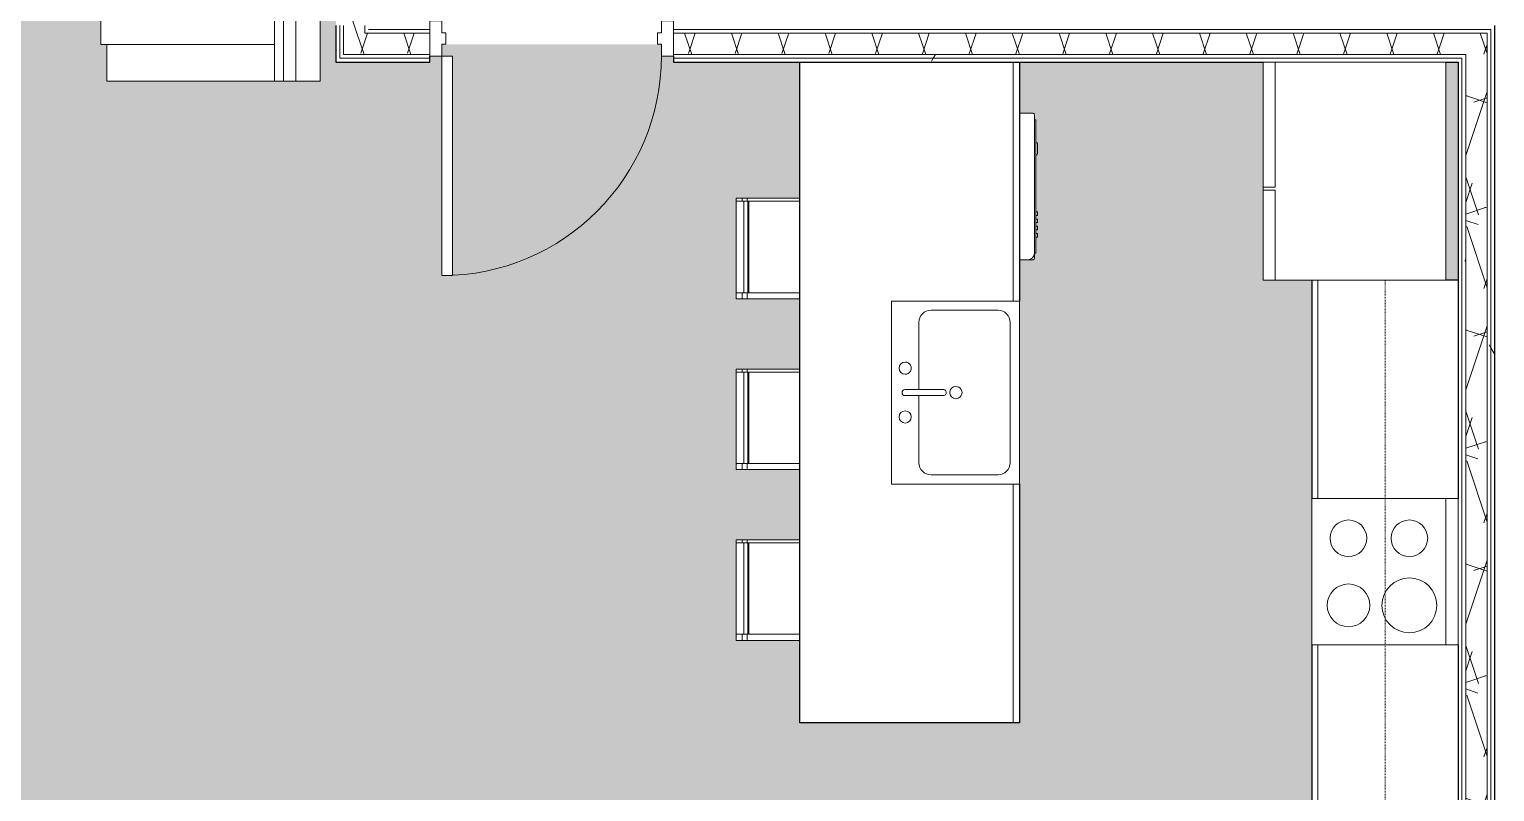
# Model space of a CAD drawing. Header units: inches. Extents: x -4830 to -235, y 9551 to 12852.
# Drawn here: x -3718.4 to -3478, y 11253.2 to 11378.2 of the extents above; entities that cross this region are included whole.
import ezdxf

# ---------------------------------------------------------------- set-up
doc = ezdxf.new("R2010")
doc.units = ezdxf.units.IN
doc.header["$MEASUREMENT"] = 0
doc.linetypes.add('Dash', pattern=[0.25, 0.125, -0.125])
for name, color, linetype, lineweight in [('0-1', 7, 'Continuous', 5), ('0-2', 7, 'Continuous', 9), ('0-3', 8, 'Continuous', 9), ('A-AREA-PATT-3', 41, 'Continuous', 9), ('A-DOOR-1', 7, 'Continuous', 9), ('A-DOOR-2', 50, 'Continuous', 13), ('A-DOOR-FRAM-1', 50, 'Continuous', 13), ('A-WALL-2', 7, 'Continuous', 9), ('A-WALL-PATT-1', 7, 'Continuous', 9), ('A-WALL-PATT-3', 253, 'Continuous', 9), ('I-FURN', 30, 'Continuous', 9), ('I-FURN-1', 7, 'Continuous', 9), ('I-WALL-1', 250, 'Continuous', 25), ('P-SANR-FIXT-1', 7, 'Continuous', 9), ('Q-CASE-1', 250, 'Continuous', 25), ('Q-CASE-2', 7, 'Continuous', 9), ('Q-CASE-HDLN-1', 7, 'Dash', 9), ('Q-SPCQ-1', 7, 'Continuous', 9)]:
    doc.layers.add(name, color=color, linetype=linetype, lineweight=lineweight)
pattern_1 = [(0, (0, 0), (61.44, 15.36), [2.534, -43.546, 2.534, -43.546, -245.76]), (0, (0, 0), (61.44, 15.36), [-92.16, 2.534, -89.626, 2.534, -43.546, -107.52]), (0, (0, 0), (61.44, 15.36), [-230.4, 2.534, -28.186, 2.534, -74.266]), (120, (23.04, 7.68), (-44.02215, 45.5286), [2.534, -43.546, 2.534, -43.546, -245.76]), (120, (23.04, 7.68), (-44.02215, 45.5286), [-92.16, 2.534, -89.626, 2.534, -43.546, -107.52]), (120, (23.04, 7.68), (-44.02215, 45.5286), [-230.4, 2.534, -28.186, 2.534, -74.266]), (240, (30.72, 38.4), (-17.41785, -60.8886), [2.534, -43.546, 2.534, -43.546, -245.76]), (240, (30.72, 38.4), (-17.41785, -60.8886), [-92.16, 2.534, -89.626, 2.534, -43.546, -107.52]), (240, (30.72, 38.4), (-17.41785, -60.8886), [-230.4, 2.534, -28.186, 2.534, -74.266])]
pattern_2 = [(161.57, (0.96, 0.96), (-7.6802237, -0.0009796), [0, -54.643, 6.067, 0]), (18.43, (-0.96, 0.96), (-7.6802237, 0.0009796), [0, -54.643, 6.067, 0]), (108.43, (0.96, 0.96), (3.8382953, -19.2013653), [18.211, -42.499]), (71.57, (-0.96, 0.96), (3.8382953, 19.2013653), [18.211, -42.499])]

# ---------------------------------------------------------------- blocks, each defined once
blk = doc.blocks.new('Refrigerator_-_Side-by-Side_6047 - 36_ X 30_-1372843-FLOOR PLAN - 3RD FLOOR')
at = {"layer": 'Q-SPCQ-1'}
for p, q in [((-17.88, 15.58), (17.87, 15.58)), ((-17.88, -14.42), (-17.88, 15.58)), ((-17.88, 15.58), (-3.13, 15.58)), ((-17.88, 15.58), (-17.88, 13.58)), ((-3.13, 13.58), (-3.13, 15.58)), ((-2.63, 15.58), (17.87, 15.58)), ((-2.63, 15.58), (-2.63, 13.58)), ((17.87, 15.58), (17.87, -14.42)), ((17.87, 13.58), (17.87, 15.58)), ((-3.13, 13.58), (-17.88, 13.58)), ((17.87, 13.58), (-2.63, 13.58)), ((17.87, -14.42), (-17.88, -14.42))]:
    blk.add_line(p, q, dxfattribs=at)
blk = doc.blocks.new('OD_CW_Base Cabinet - OD_CW_Base Cabinet-1913026-FLOOR PLAN - 3RD FLOOR')
at = {"layer": 'Q-CASE-1'}
for p, q in [((0.74, 24), (0.74, 22)), ((0.74, 0), (36.56, 0)), ((60.56, 0), (96.39, 0))]:
    blk.add_line(p, q, dxfattribs=at)
at = {"layer": 'Q-CASE-2'}
for p, q in [((0.74, 22), (0.74, 24)), ((0.74, 1), (36.56, 1)), ((36.56, 1), (0.74, 1)), ((36.56, 0), (0.74, 0)), ((60.56, 1), (96.39, 1)), ((96.39, 1), (60.56, 1)), ((96.39, 0), (60.56, 0))]:
    blk.add_line(p, q, dxfattribs=at)
blk = doc.blocks.new('Sink Kitchen-Single - 30_ x 21_-1372827-FLOOR PLAN - 3RD FLOOR')
at = {"layer": 'P-SANR-FIXT-1'}
for p, q in [((-14.38, 10.41), (15.62, 10.41)), ((-14.38, -10.59), (-14.38, 10.41)), ((15.62, 10.41), (15.62, -10.59)), ((-10.88, 8.91), (12.12, 8.91)), ((-12.88, -4.09), (-12.88, 6.91)), ((14.12, 6.91), (14.12, -4.09)), ((0.12, -8.34), (0.12, -2.09)), ((1.12, -8.34), (1.12, -2.09)), ((0.12, -6.09), (-10.88, -6.09)), ((12.12, -6.09), (1.12, -6.09)), ((15.62, -10.59), (-14.38, -10.59))]:
    blk.add_line(p, q, dxfattribs=at)
for centre, radius, start, end in [((-10.88, 6.91), 2, 90, 180), ((12.12, 6.91), 2, 360, 90), ((0.62, 0), 1, 360, 180), ((0.62, 0), 1, 180, 0), ((0.62, -2.09), 0.5, 360, 180), ((-10.88, -4.09), 2, 180, 270), ((12.12, -4.09), 2, 270, 0), ((-3.38, -8.34), 1, 360, 180), ((-3.38, -8.34), 1, 180, 0), ((0.62, -8.34), 0.5, 180, 0), ((4.62, -8.34), 1, 0, 180), ((4.62, -8.34), 1, 180, 0)]:
    blk.add_arc(centre, radius, start, end, dxfattribs=at)
blk = doc.blocks.new('OD_CW_Upper Cabinet - OD_CW_Upper Cabinet-1912994-FLOOR PLAN - 3RD FLOOR')
at = {"layer": 'Q-CASE-HDLN-1'}
for p, q in [((0.74, -24), (0.74, -12)), ((0.74, -12), (96.39, -12)), ((96.39, -12), (96.39, -24)), ((96.39, -24), (0.74, -24))]:
    blk.add_line(p, q, dxfattribs=at)
blk = doc.blocks.new('Dishwasher_15404 - 34_ counter-V3-FLOOR PLAN - 3RD FLOOR')
at = {"layer": 'Q-SPCQ-1'}
for p, q in [((26.68, 0), (24.39, 0)), ((26.87, -22.93), (26.87, -0.2)), ((27.12, -1.09), (26.87, -1.09)), ((27.12, -1.09), (27.12, -22.91)), ((27.37, -4.82), (27.12, -4.82)), ((27.12, -6.79), (27.37, -6.79)), ((27.37, -4.96), (27.37, -5.81)), ((27.37, -5.81), (27.37, -6.66)), ((27.37, -16.15), (27.12, -16.15)), ((27.12, -16.74), (27.37, -16.74)), ((27.37, -16.15), (27.37, -16.74)), ((27.37, -17.33), (27.12, -17.33)), ((27.12, -17.92), (27.37, -17.92)), ((27.37, -18.51), (27.12, -18.51)), ((27.12, -19.1), (27.37, -19.1)), ((27.37, -17.33), (27.37, -17.92)), ((27.37, -18.51), (27.37, -19.1)), ((27.37, -19.69), (27.12, -19.69)), ((27.12, -20.28), (27.37, -20.28)), ((27.37, -19.69), (27.37, -20.28)), ((24.39, -24), (25.8, -24)), ((25.8, -24), (26.68, -24)), ((27.12, -22.91), (26.87, -22.91)), ((26.87, -23.8), (26.87, -22.93))]:
    blk.add_line(p, q, dxfattribs=at)
for centre, radius, start, end in [((26.68, -0.2), 0.197, 360, 90), ((26.68, -0.2), 0.197, 15, 75), ((25.8, -22.93), 1.07, 270, 0), ((26.68, -23.8), 0.197, 270, 0)]:
    blk.add_arc(centre, radius, start, end, dxfattribs=at)
blk = doc.blocks.new('Bar_Stool_6722_1_ - Bar_Stool_6722_1_-V4-FLOOR PLAN - 3RD FLOOR')
at = {"layer": 'I-FURN-1'}
for p, q in [((1, 0), (0, 0)), ((0, 0), (0, -0.98)), ((0, -0.98), (1, -0.98)), ((0, -0.98), (0, -1.78)), ((0, -1.78), (1, -1.78)), ((0, -10.45), (0, -1.78)), ((1, -1.24), (1, 0)), ((16, 0), (1, 0)), ((1, -1.91), (1, -1.24)), ((16, -1.24), (1, -1.24)), ((1, -1.91), (16, -1.91)), ((1, -2.03), (1, -1.91)), ((1, -10.45), (1, -2.03)), ((1, -2.03), (16, -2.03)), ((16.5, 0), (16, 0)), ((16, 0), (16, -1.24)), ((16, -0.98), (16.5, -0.98)), ((16, -1.24), (16, -1.91)), ((16, -1.78), (16.5, -1.78)), ((16, -1.91), (16, -2.03)), ((16, -2.03), (16, -10.45)), ((16.5, -0.98), (16.5, 0)), ((16.5, -1.78), (16.5, -0.98)), ((16.5, -1.78), (16.5, -10.45))]:
    blk.add_line(p, q, dxfattribs=at)
blk = doc.blocks.new('OD_CW_Base Cabinet - OD_CW_Base Cabinet-1913094-FLOOR PLAN - 3RD FLOOR')
at = {"layer": 'Q-CASE-1'}
for p, q in [((0.74, 12), (39.92, 12)), ((69.92, 12), (109.11, 12)), ((109.11, 12), (109.11, -24)), ((109.11, -24), (0.74, -24))]:
    blk.add_line(p, q, dxfattribs=at)
at = {"layer": 'Q-CASE-2'}
for p, q in [((0.74, 12), (39.92, 12)), ((39.92, 11), (0.74, 11)), ((0.74, 11), (39.92, 11)), ((69.92, 12), (109.11, 12)), ((109.11, 11), (69.92, 11)), ((69.92, 11), (109.11, 11)), ((109.11, 12), (109.11, 11)), ((109.11, 11), (109.11, -24)), ((109.11, -24), (0.74, -24))]:
    blk.add_line(p, q, dxfattribs=at)
blk = doc.blocks.new('Range - 24_ x 24_-1372826-FLOOR PLAN - 3RD FLOOR')
at = {"layer": 'Q-SPCQ-1'}
for p, q in [((0, 0), (24, 0)), ((0, -24), (0, 0)), ((24, 0), (24, -24)), ((0, -22), (24, -22)), ((24, -24), (0, -24))]:
    blk.add_line(p, q, dxfattribs=at)
for centre, radius, start, end in [((6.5, -6), 3.5, 360, 180), ((17.5, -6), 3, 360, 180), ((6.5, -6), 3.5, 180, 0), ((17.5, -6), 3, 180, 0), ((6.5, -16), 4.5, 360, 180), ((17.5, -16), 3, 360, 180), ((6.5, -16), 4.5, 180, 0), ((17.5, -16), 3, 180, 0)]:
    blk.add_arc(centre, radius, start, end, dxfattribs=at)
blk = doc.blocks.new('Couch-Both_Arms-Generic - 2-1352635-FLOOR PLAN - 3RD FLOOR')
at = {"layer": 'I-FURN'}
for p, q in [((-24, 13.5), (24, 13.5)), ((24, 13.5), (-24, 13.5)), ((-24, 13.5), (-24, 10)), ((24, 10), (24, 13.5)), ((-24, 11.5), (24, 11.5)), ((-24, 10), (-24, -17.5)), ((-24, 10), (24, 10)), ((-18, -17.5), (-18, 10)), ((18, 10), (18, -17.5)), ((24, -17.5), (24, 10)), ((-24, -17.5), (-18, -17.5)), ((-18, -17.5), (-18, -18.5)), ((-18, -18.5), (18, -18.5)), ((18, -18.5), (18, -17.5)), ((18, -17.5), (24, -17.5))]:
    blk.add_line(p, q, dxfattribs=at)
at = {"layer": 'I-FURN-1'}
for p, q in [((24, 17.5), (-24, 17.5)), ((-24, 17.5), (-24, 13.5)), ((24, 13.5), (24, 17.5))]:
    blk.add_line(p, q, dxfattribs=at)
blk = doc.blocks.new('CTR - 1st Phase - Unit Layouts_rvt-1-FLOOR PLAN - 3RD FLOOR')
at = {"layer": '0-2'}
for name, p, rotation in [('Couch-Both_Arms-Generic - 2-1352635-FLOOR PLAN - 3RD FLOOR', (-3688.22, 11393.66), 269.9999999999752), ('OD_CW_Base Cabinet - OD_CW_Base Cabinet-1913094-FLOOR PLAN - 3RD FLOOR', (-3567.97, 11373.53), 269.9999999999995), ('Refrigerator_-_Side-by-Side_6047 - 36_ X 30_-1372843-FLOOR PLAN - 3RD FLOOR', (-3500.4, 11354.91), 90.00000000000271), ('Bar_Stool_6722_1_ - Bar_Stool_6722_1_-V4-FLOOR PLAN - 3RD FLOOR', (-3602.42, 11333.96), 90.00000000000895), ('OD_CW_Base Cabinet - OD_CW_Base Cabinet-1913026-FLOOR PLAN - 3RD FLOOR', (-3507.97, 11337.78), 270.0000000000008), ('OD_CW_Upper Cabinet - OD_CW_Upper Cabinet-1912994-FLOOR PLAN - 3RD FLOOR', (-3507.97, 11240.65), 90.00000000000357), ('Sink Kitchen-Single - 30_ x 21_-1372827-FLOOR PLAN - 3RD FLOOR', (-3566.38, 11319.22), 270.0000000000025), ('Bar_Stool_6722_1_ - Bar_Stool_6722_1_-V4-FLOOR PLAN - 3RD FLOOR', (-3602.42, 11305.96), 90.00000000000895), ('Range - 24_ x 24_-1372826-FLOOR PLAN - 3RD FLOOR', (-3507.97, 11277.21), 89.99999999999402), ('Bar_Stool_6722_1_ - Bar_Stool_6722_1_-V4-FLOOR PLAN - 3RD FLOOR', (-3602.42, 11277.96), 90.00000000000895)]:
    blk.add_blockref(name, p, dxfattribs=dict(at, rotation=rotation))
blk.add_blockref('Dishwasher_15404 - 34_ counter-V3-FLOOR PLAN - 3RD FLOOR', (-3580.37, 11364.39), dxfattribs=at)
blk = doc.blocks.new('HOLLOW METAL - UNIT DOOR-1759293-FLOOR PLAN - 3RD FLOOR')
at = {"layer": 'A-DOOR-1'}
blk.add_arc((18, 2.25), 36, 90, 180, dxfattribs=at)
at = {"layer": 'A-DOOR-2'}
for p, q in [((18, 38.25), (16.25, 38.25)), ((16.25, 38.25), (16.25, 2.25)), ((18, 2.25), (18, 38.25)), ((16.25, 2.25), (18, 2.25))]:
    blk.add_line(p, q, dxfattribs=at)
at = {"layer": 'A-DOOR-FRAM-1'}
for p, q in [((-18, 2.25), (-20, 2.25)), ((-20, 2.25), (-20, -3.5)), ((-18, 0.3125), (-18, 2.25)), ((-17.375, 0.3125), (-18, 0.3125)), ((-17.375, -1.5625), (-17.375, 0.3125)), ((18, 0.3125), (17.375, 0.3125)), ((17.375, 0.3125), (17.375, -1.5625)), ((18, 2.25), (18, 0.3125)), ((20, 2.25), (18, 2.25)), ((20, -3.5), (20, 2.25)), ((-18, -3.5), (-18, -1.5625)), ((-18, -1.5625), (-17.375, -1.5625)), ((17.375, -1.5625), (18, -1.5625)), ((18, -1.5625), (18, -3.5)), ((-20, -3.5), (-18, -3.5)), ((18, -3.5), (20, -3.5))]:
    blk.add_line(p, q, dxfattribs=at)
blk = doc.blocks.new('CTR - 1st Phase - Common Walls_rvt-1-FLOOR PLAN - 3RD FLOOR')
at = {"layer": 'A-AREA-PATT-3'}
h = blk.add_hatch(color=256, dxfattribs=at)
h.paths.add_polyline_path([(-3650.72, 11373.79), (-3648.97, 11373.79), (-3648.97, 11337.79), (-3650.72, 11337.79), (-3650.72, 11373.41)], flags=0)
h.paths.add_polyline_path([(-3851.85, 11129.19), (-3795.96, 11129.19), (-3795.96, 11209.19), (-3717.96, 11209.19), (-3717.96, 11129.19), (-3653.21, 11129.19), (-3653.21, 11130.94), (-3648.46, 11130.94), (-3648.46, 11129.19), (-3608.96, 11129.19), (-3608.96, 11153.19), (-3555.1, 11153.19), (-3555.1, 11129.19), (-3547.07, 11129.19), (-3547.07, 11136.92), (-3546.95, 11137.88), (-3546.58, 11138.78), (-3545.98, 11139.55), (-3545.21, 11140.14), (-3544.31, 11140.51), (-3542.72, 11140.64), (-3541.96, 11140.64), (-3542.31, 11143.67), (-3543.5, 11144.67), (-3544.07, 11145.67), (-3544.42, 11147.18), (-3544.6, 11148.67), (-3544.42, 11150.66), (-3543.89, 11152.67), (-3543.16, 11154.67), (-3542.23, 11156.67), (-3540.84, 11158.67), (-3539.84, 11159.67), (-3538.97, 11160.17), (-3537.6, 11160.67), (-3536.6, 11160.67), (-3535.22, 11160.17), (-3534.36, 11159.67), (-3533.36, 11158.67), (-3531.97, 11156.67), (-3531.04, 11154.67), (-3530.31, 11152.67), (-3529.77, 11150.66), (-3529.6, 11148.67), (-3529.77, 11147.18), (-3529.86, 11146.67), (-3530.13, 11145.67), (-3530.7, 11144.67), (-3531.89, 11143.67), (-3532.24, 11140.64), (-3530.42, 11140.59), (-3529.77, 11140.47), (-3528.99, 11140.14), (-3528.21, 11139.55), (-3527.62, 11138.78), (-3527.25, 11137.88), (-3527.12, 11136.92), (-3527.12, 11129.19), (-3521.1, 11129.19), (-3521.1, 11134.86), (-3516.35, 11134.86), (-3516.35, 11129.19), (-3483.97, 11129.19), (-3483.97, 11158.48), (-3516.35, 11158.48), (-3516.35, 11154.86), (-3521.1, 11154.86), (-3521.1, 11163.23), (-3483.97, 11163.23), (-3483.97, 11199.23), (-3609.72, 11199.23), (-3609.72, 11203.98), (-3521.12, 11203.98), (-3521.12, 11206.01), (-3516.37, 11206.01), (-3516.37, 11203.98), (-3483.97, 11203.98), (-3483.97, 11236.64), (-3516.37, 11236.64), (-3516.37, 11236.01), (-3521.12, 11236.01), (-3521.12, 11241.39), (-3507.97, 11241.39), (-3507.97, 11337.04), (-3515.97, 11337.04), (-3515.97, 11372.79), (-3555.97, 11372.79), (-3555.97, 11364.39), (-3553.69, 11364.39), (-3553.49, 11364.19), (-3553.49, 11363.29), (-3553.24, 11363.29), (-3553.24, 11359.43), (-3552.99, 11359.43), (-3552.99, 11357.73), (-3553.24, 11357.73), (-3553.24, 11348.24), (-3552.99, 11348.24), (-3552.99, 11347.65), (-3553.24, 11347.65), (-3553.24, 11347.06), (-3552.99, 11347.06), (-3552.99, 11346.46), (-3553.24, 11346.46), (-3553.24, 11345.87), (-3552.99, 11345.87), (-3552.99, 11345.28), (-3553.24, 11345.28), (-3553.24, 11344.69), (-3552.99, 11344.69), (-3552.99, 11344.1), (-3553.24, 11344.1), (-3553.24, 11341.48), (-3553.49, 11341.46), (-3553.55, 11340.53), (-3553.69, 11340.39), (-3555.97, 11340.39), (-3555.97, 11264.42), (-3591.97, 11264.42), (-3591.97, 11277.96), (-3602.42, 11277.96), (-3602.38, 11294.46), (-3591.97, 11294.46), (-3591.97, 11305.96), (-3602.42, 11305.96), (-3602.38, 11322.46), (-3591.97, 11322.46), (-3591.97, 11333.96), (-3602.42, 11333.96), (-3602.42, 11350.46), (-3591.97, 11350.46), (-3591.97, 11372.79), (-3612.72, 11372.79), (-3612.72, 11373.79), (-3614.72, 11373.79), (-3614.72, 11375.73), (-3650.72, 11375.73), (-3650.72, 11373.79), (-3652.72, 11373.79), (-3652.72, 11372.79), (-3668.12, 11372.79), (-3668.12, 11430.61), (-3722.28, 11430.61), (-3722.28, 11414.61), (-3740.28, 11414.61), (-3740.28, 11418.61), (-3776.28, 11418.61), (-3776.28, 11414.61), (-3794.28, 11414.61), (-3794.28, 11430.61), (-3820.72, 11430.61), (-3820.72, 11436.8), (-3822.2, 11436.8), (-3822.2, 11424.76), (-3851.85, 11424.76), (-3851.85, 11394.61), (-3855.22, 11394.61), (-3855.22, 11356.59), (-3851.85, 11356.59), (-3851.85, 11317.81), (-3855.22, 11317.81), (-3855.22, 11279.79), (-3851.85, 11279.79), (-3851.85, 11249.94), (-3723.96, 11249.94), (-3723.96, 11245.19), (-3851.85, 11245.19), (-3851.85, 11241.01), (-3855.72, 11241.01), (-3855.72, 11239.01), (-3856.29, 11239.01), (-3856.29, 11204.99), (-3855.72, 11204.99), (-3855.72, 11202.99), (-3854.47, 11202.99), (-3854.47, 11206.27), (-3826.32, 11206.27), (-3826.32, 11207.56), (-3821.57, 11207.56), (-3821.57, 11201.52), (-3854.47, 11201.52), (-3854.47, 11202.61), (-3855.22, 11202.61), (-3855.22, 11164.59), (-3851.85, 11164.59), (-3851.85, 11131.98)], flags=0)
h.paths.add_polyline_path([(-3716.03, 11129.69), (-3716.03, 11147.69), (-3698.03, 11147.69), (-3698.03, 11129.69), (-3706.02, 11129.69)], flags=0)
h.paths.add_polyline_path([(-3816.97, 11129.69), (-3817.96, 11129.69), (-3817.96, 11147.69), (-3799.96, 11147.69), (-3799.96, 11129.69), (-3811.39, 11129.69)], flags=0)
h.paths.add_polyline_path([(-3648.46, 11164.94), (-3649.34, 11164.94), (-3649.34, 11200.94), (-3652.34, 11200.94), (-3652.34, 11164.94), (-3653.21, 11164.94), (-3653.21, 11171.19), (-3681.96, 11171.19), (-3681.96, 11188.86), (-3682.71, 11188.86), (-3682.71, 11191.36), (-3681.96, 11191.36), (-3681.96, 11216.61), (-3680.59, 11216.61), (-3680.59, 11239.61), (-3681.96, 11239.61), (-3681.96, 11239.86), (-3682.71, 11239.86), (-3682.71, 11242.36), (-3681.96, 11242.36), (-3681.96, 11245.19), (-3687.96, 11245.19), (-3687.96, 11249.94), (-3648.46, 11249.94), (-3648.38, 11203.98), (-3645.72, 11203.98), (-3645.72, 11199.23), (-3648.46, 11199.23), (-3648.46, 11171.81)], flags=0)
h.paths.add_polyline_path([(-3653.21, 11175.94), (-3653.21, 11245.19), (-3677.21, 11245.19), (-3677.21, 11242.36), (-3676.46, 11242.32), (-3676.46, 11239.86), (-3677.21, 11239.86), (-3677.21, 11239.61), (-3679.21, 11239.61), (-3679.21, 11214.61), (-3680.59, 11214.61), (-3680.59, 11191.61), (-3677.21, 11191.61), (-3677.21, 11191.36), (-3676.46, 11191.36), (-3676.46, 11188.86), (-3677.21, 11188.86), (-3677.21, 11175.94)], flags=0)
h.paths.add_polyline_path([(-3485.75, 11207.11), (-3511.75, 11207.11), (-3511.75, 11232.11), (-3485.75, 11232.11), (-3485.75, 11213.49)], flags=0)
h.paths.add_polyline_path([(-3828.22, 11208.31), (-3853.47, 11208.31), (-3853.47, 11236.31), (-3828.22, 11236.31), (-3828.22, 11218.13), (-3827.72, 11218.06), (-3827.72, 11218), (-3828.22, 11218), (-3828.22, 11216.72)], flags=0)
h.paths.add_polyline_path([(-3826.32, 11237.56), (-3826.32, 11243.04), (-3821.57, 11243.04), (-3821.57, 11237.56), (-3825.7, 11237.56)], flags=0)
h.paths.add_polyline_path([(-3719.79, 11330.34), (-3803.79, 11330.34), (-3803.79, 11365.34), (-3797.79, 11365.34), (-3797.79, 11366.34), (-3725.79, 11366.34), (-3725.79, 11365.34), (-3719.79, 11365.34), (-3719.79, 11334.34)], flags=0)
h.paths.add_polyline_path([(-3483.97, 11337.04), (-3483.97, 11372.79), (-3485.97, 11372.79), (-3485.97, 11337.04)], flags=0)
h.paths.add_polyline_path([(-3692.6, 11369.66), (-3705.72, 11369.66), (-3705.72, 11375.66), (-3706.72, 11375.66), (-3706.72, 11411.66), (-3705.72, 11411.66), (-3705.72, 11417.66), (-3670.72, 11417.66), (-3670.72, 11369.66), (-3678.22, 11369.66)], flags=0)
h.paths.add_polyline_path([(-3843.59, 11369.66), (-3850.85, 11369.66), (-3850.85, 11417.66), (-3815.85, 11417.66), (-3815.85, 11411.66), (-3814.85, 11411.66), (-3814.85, 11375.66), (-3815.85, 11375.66), (-3815.85, 11369.66), (-3843.35, 11369.66)], flags=0)
at = {"layer": 'A-WALL-PATT-1'}
h = blk.add_hatch(dxfattribs=at)
h.set_pattern_fill('FP_1', color=256, style=0, pattern_type=2)
h.set_pattern_definition(pattern_1)
h.paths.add_polyline_path([(-3479.2, 11027.81), (-3478.6, 11027.81), (-3478.6, 11377.54), (-3479.22, 11377.54), (-3479.22, 11027.81)], flags=0)
h = blk.add_hatch(dxfattribs=at)
h.set_pattern_fill('FP_1', color=256, style=0, pattern_type=2)
h.set_pattern_definition(pattern_1)
h.paths.add_polyline_path([(-3477.97, 11027.19), (-3477.97, 11378.16), (-3478.6, 11378.16), (-3478.6, 11027.19)], flags=0)
h = blk.add_hatch(dxfattribs=at)
h.set_pattern_fill('FP_1', color=256, style=0, pattern_type=2)
h.set_pattern_definition(pattern_1)
h.paths.add_polyline_path([(-3555.97, 11373.41), (-3482.72, 11373.41), (-3482.72, 11374.04), (-3612.72, 11374.04), (-3612.72, 11373.41), (-3556.97, 11373.41)], flags=0)
h.paths.add_polyline_path([(-3666.87, 11373.41), (-3652.72, 11373.41), (-3652.72, 11374.04), (-3667.5, 11374.04), (-3667.5, 11373.41)], flags=0)
h = blk.add_hatch(dxfattribs=at)
h.set_pattern_fill('FP_1', color=256, style=0, pattern_type=2)
h.set_pattern_definition(pattern_1)
h.paths.add_polyline_path([(-3612.72, 11372.79), (-3483.35, 11372.79), (-3483.35, 11373.41), (-3612.72, 11373.41)], flags=0)
h.paths.add_polyline_path([(-3653.34, 11372.79), (-3652.72, 11372.79), (-3652.72, 11373.41), (-3668.12, 11373.41), (-3668.12, 11372.79), (-3663.37, 11372.79)], flags=0)
h = blk.add_hatch(dxfattribs=at)
h.set_pattern_fill('FP_1', color=256, style=0, pattern_type=2)
h.set_pattern_definition(pattern_1)
h.paths.add_polyline_path([(-3483.35, 11032.56), (-3483.35, 11123.81), (-3483.97, 11123.81), (-3483.97, 11032.56)], flags=0)
h.paths.add_polyline_path([(-3483.97, 11128.56), (-3483.35, 11128.57), (-3483.35, 11199.86), (-3483.97, 11199.86), (-3483.97, 11129.19)], flags=0)
h.paths.add_polyline_path([(-3483.35, 11199.92), (-3483.35, 11372.79), (-3483.97, 11372.79), (-3483.97, 11199.97), (-3483.79, 11199.96)], flags=0)
h = blk.add_hatch(dxfattribs=at)
h.set_pattern_fill('FP_1', color=256, style=0, pattern_type=2)
h.set_pattern_definition(pattern_1)
h.paths.add_polyline_path([(-3483.34, 11031.94), (-3482.72, 11031.94), (-3482.72, 11124.44), (-3483.35, 11124.44), (-3483.35, 11031.94)], flags=0)
h.paths.add_polyline_path([(-3482.72, 11199.86), (-3482.72, 11373.41), (-3483.35, 11373.41), (-3483.35, 11199.92), (-3483.17, 11199.9)], flags=0)
h.paths.add_polyline_path([(-3483.35, 11127.94), (-3482.72, 11127.94), (-3482.72, 11199.86), (-3483.35, 11199.86), (-3483.35, 11128.56)], flags=0)
at = {"layer": 'A-WALL-PATT-3'}
h = blk.add_hatch(dxfattribs=at)
h.set_pattern_fill('FP_34', color=256, style=0, pattern_type=2)
h.set_pattern_definition(pattern_2)
h.paths.add_polyline_path([(-3666.87, 11377.54), (-3663.37, 11377.54), (-3663.37, 11434.99), (-3666.87, 11434.99), (-3666.87, 11377.73)], flags=0)
h = blk.add_hatch(dxfattribs=at)
h.set_pattern_fill('FP_34', color=256, style=0, pattern_type=2)
h.set_pattern_definition(pattern_2)
h.paths.add_polyline_path([(-3591.97, 11374.04), (-3479.22, 11374.04), (-3479.22, 11377.54), (-3612.72, 11377.54), (-3612.72, 11374.04), (-3600.66, 11374.04)], flags=0)
h.paths.add_polyline_path([(-3663.37, 11374.04), (-3652.72, 11374.04), (-3652.72, 11377.54), (-3666.87, 11377.54), (-3666.87, 11374.04)], flags=0)
h = blk.add_hatch(dxfattribs=at)
h.set_pattern_fill('FP_34', color=256, style=0, pattern_type=2)
h.set_pattern_definition(pattern_2)
h.paths.add_polyline_path([(-3482.7, 11028.44), (-3479.22, 11028.44), (-3479.22, 11374.04), (-3482.72, 11374.04), (-3482.72, 11028.44)], flags=0)
at = {"layer": 'A-WALL-2'}
for p, q in [((-3667.5, 11378.16), (-3667.5, 11378.79)), ((-3666.87, 11378.16), (-3666.87, 11378.79)), ((-3663.37, 11378.16), (-3663.37, 11378.79)), ((-3667.5, 11374.04), (-3667.5, 11378.16)), ((-3666.87, 11377.54), (-3666.87, 11378.16)), ((-3666.87, 11374.04), (-3666.87, 11377.54)), ((-3663.37, 11378.16), (-3663.37, 11377.54)), ((-3663.37, 11377.54), (-3663.37, 11378.16)), ((-3652.72, 11377.54), (-3663.37, 11377.54)), ((-3652.72, 11378.16), (-3662.75, 11378.16)), ((-3478.6, 11378.16), (-3612.72, 11378.16)), ((-3479.22, 11377.54), (-3612.72, 11377.54)), ((-3479.22, 11377.54), (-3479.22, 11374.04)), ((-3478.6, 11378.16), (-3478.6, 11377.54)), ((-3478.6, 11377.54), (-3478.6, 11372.79)), ((-3667.5, 11373.41), (-3667.5, 11374.04)), ((-3652.72, 11374.04), (-3666.87, 11374.04)), ((-3482.72, 11374.04), (-3612.72, 11374.04)), ((-3482.72, 11374.04), (-3482.72, 11373.41)), ((-3479.22, 11374.04), (-3479.22, 11372.79)), ((-3652.72, 11373.41), (-3667.5, 11373.41)), ((-3483.35, 11373.41), (-3612.72, 11373.41)), ((-3483.35, 11373.41), (-3483.35, 11372.79)), ((-3483.35, 11128.56), (-3483.35, 11372.79)), ((-3482.72, 11373.41), (-3482.72, 11372.79)), ((-3482.72, 11127.94), (-3482.72, 11372.79)), ((-3479.22, 11028.44), (-3479.22, 11372.79)), ((-3478.6, 11027.81), (-3478.6, 11372.79))]:
    blk.add_line(p, q, dxfattribs=at)
at = {"layer": 'I-WALL-1'}
for p, q in [((-3668.12, 11378.79), (-3668.12, 11373.41)), ((-3477.97, 11378.16), (-3477.97, 11378.79)), ((-3477.97, 11372.79), (-3477.97, 11378.16)), ((-3652.72, 11372.79), (-3652.72, 11373.79)), ((-3612.72, 11373.79), (-3612.72, 11372.79)), ((-3668.12, 11373.41), (-3668.12, 11372.79)), ((-3668.12, 11372.79), (-3652.72, 11372.79)), ((-3612.72, 11372.79), (-3515.97, 11372.79)), ((-3485.97, 11372.79), (-3483.97, 11372.79)), ((-3483.97, 11372.79), (-3483.97, 11301.21)), ((-3477.97, 11027.19), (-3477.97, 11372.79)), ((-3483.97, 11277.21), (-3483.97, 11129.19))]:
    blk.add_line(p, q, dxfattribs=at)
at = {"layer": '0-3', "rotation": 180}
blk.add_blockref('HOLLOW METAL - UNIT DOOR-1759293-FLOOR PLAN - 3RD FLOOR', (-3632.72, 11376.04), dxfattribs=at)

msp = doc.modelspace()

# ---------------------------------------------------------------- block references
at = {"layer": '0-1'}
for name in ['CTR - 1st Phase - Common Walls_rvt-1-FLOOR PLAN - 3RD FLOOR', 'CTR - 1st Phase - Unit Layouts_rvt-1-FLOOR PLAN - 3RD FLOOR']:
    msp.add_blockref(name, (0, 0), dxfattribs=at)

doc.saveas('drawing.dxf')
